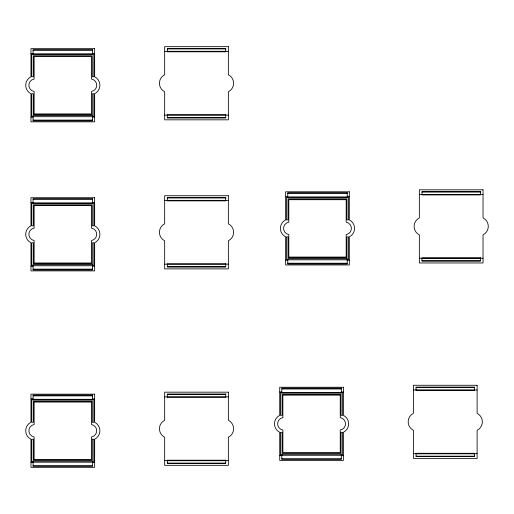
<?xml version="1.0" encoding="UTF-8"?>
<svg xmlns="http://www.w3.org/2000/svg" width="514" height="514" viewBox="0 0 514 514"><rect width="100%" height="100%" fill="white"/><g stroke="black" fill="none" stroke-linecap="round" stroke-linejoin="round"><path stroke-width="0.77" d="M167.301 48.914L225.723 48.914M33.069 50.378L92.546 50.378M167.301 51.278L225.723 51.278M164.673 51.413L167.301 51.413M225.723 51.413L228.357 51.413M30.962 53.405L33.069 53.405M92.546 53.405L94.647 53.405M33.069 53.803L92.546 53.803M33.069 54.195L31.752 54.195L31.752 76.766L33.333 76.766L33.333 55.775L92.282 55.775L92.282 76.766L93.856 76.766L93.856 54.195L92.546 54.195M164.673 115.097L167.301 115.097M225.723 115.097L228.357 115.097M167.301 115.226L225.723 115.226M33.069 116.305L31.752 116.305L31.752 93.734L33.333 93.734L33.333 114.725L92.282 114.725L92.282 93.734L93.856 93.734L93.856 116.305L92.546 116.305M33.069 116.697L92.546 116.697M30.962 117.096L33.069 117.096M92.546 117.096L94.647 117.096M167.301 117.597L225.723 117.597M33.069 120.083L92.546 120.083M421.981 192.043L480.404 192.043M287.75 193.515L347.226 193.515M421.981 194.414L480.404 194.414M419.353 194.543L421.981 194.543M480.404 194.543L483.038 194.543M285.643 196.541L287.75 196.541M347.226 196.541L349.327 196.541M287.75 196.939L347.226 196.939M287.75 197.331L286.433 197.331L286.433 219.896L288.013 219.896L288.013 198.912L346.963 198.912L346.963 219.896L348.537 219.896L348.537 197.331L347.226 197.331M167.301 197.967L225.723 197.967M33.069 199.438L92.546 199.438M167.301 200.338L225.723 200.338M164.673 200.466L167.301 200.466M225.723 200.466L228.357 200.466M30.962 202.465L33.069 202.465M92.546 202.465L94.647 202.465M33.069 202.857L92.546 202.857M33.069 203.255L31.752 203.255L31.752 225.819L33.333 225.819L33.333 204.835L92.282 204.835L92.282 225.819L93.856 225.819L93.856 203.255L92.546 203.255M419.353 258.234L483.038 258.234M421.981 258.362L480.404 258.362M287.75 259.435L286.433 259.435L286.433 236.87L288.013 236.87L288.013 257.861L346.963 257.861L346.963 236.87L348.537 236.87L348.537 259.435L347.226 259.435M287.75 259.833L347.226 259.833M285.643 260.225L287.75 260.225M347.226 260.225L349.327 260.225M421.981 260.733L480.404 260.733M287.75 263.219L347.226 263.219M164.673 264.151L167.301 264.151M225.723 264.151L228.357 264.151M167.301 264.286L225.723 264.286M33.069 265.359L31.752 265.359L31.752 242.794L33.333 242.794L33.333 263.778L92.282 263.778L92.282 242.794L93.856 242.794L93.856 265.359L92.546 265.359M33.069 265.757L92.546 265.757M30.962 266.149L33.069 266.149M92.546 266.149L94.647 266.149M167.301 266.657L225.723 266.657M33.069 269.143L92.546 269.143M416.057 387.498L474.48 387.498M281.826 388.969L341.302 388.969M416.057 389.869L474.48 389.869M413.429 389.998L416.057 389.998M474.48 389.998L477.114 389.998M279.719 391.996L281.826 391.996M341.302 391.996L343.403 391.996M281.826 392.388L341.302 392.388M281.826 392.786L280.509 392.786L280.509 415.351L282.09 415.351L282.09 394.36L341.039 394.36L341.039 415.351L342.62 415.351L342.62 392.786L341.302 392.786M167.301 394.405L225.723 394.405M33.069 395.876L92.546 395.876M167.301 396.776L225.723 396.776M164.673 396.904L167.301 396.904M225.723 396.904L228.357 396.904M30.962 398.903L33.069 398.903M92.546 398.903L94.647 398.903M33.069 399.301L92.546 399.301M33.069 399.693L31.752 399.693L31.752 422.257L33.333 422.257L33.333 401.273L92.282 401.273L92.282 422.257L93.856 422.257L93.856 399.693L92.546 399.693M413.429 453.682L416.057 453.682M474.48 453.682L477.114 453.682M416.057 453.817L474.48 453.817M281.826 454.89L280.509 454.89L280.509 432.325L282.09 432.325L282.09 453.309L341.039 453.309L341.039 432.325L342.62 432.325L342.62 454.89L341.302 454.89M281.826 455.282L341.302 455.282M279.719 455.68L281.826 455.68M341.302 455.68L343.403 455.68M416.057 456.181L474.48 456.181M281.826 458.674L341.302 458.674M164.673 460.595L167.301 460.595M225.723 460.595L228.357 460.595M167.301 460.724L225.723 460.724M33.069 461.797L31.752 461.797L31.752 439.232L33.333 439.232L33.333 460.223L92.282 460.223L92.282 439.232L93.856 439.232L93.856 461.797L92.546 461.797M33.069 462.195L92.546 462.195M30.962 462.587L33.069 462.587M92.546 462.587L94.647 462.587M167.301 463.095L225.723 463.095M33.069 465.581L92.546 465.581M228.357 46.671L164.673 46.671L164.673 74.768A9.477 9.477 0 0 0 164.673 91.743L164.673 119.833L228.357 119.833L228.357 91.743A9.477 9.477 0 0 0 228.357 74.768L228.357 46.671M225.723 48.515L167.301 48.515L167.301 51.805L225.723 51.805L225.723 48.515M94.647 48.669L30.962 48.669L30.962 76.766A9.477 9.477 0 0 0 30.962 93.734L30.962 121.831L94.647 121.831L94.647 93.734A9.477 9.477 0 0 0 94.647 76.766L94.647 48.669M92.546 49.588L33.069 49.588L33.069 54.593L92.546 54.593L92.546 49.588M91.492 56.566L34.123 56.566L34.123 79.021A6.316 6.316 0 0 0 34.123 91.479L34.123 113.935L91.492 113.935L91.492 91.479A6.316 6.316 0 0 0 91.492 79.021L91.492 56.566M225.723 114.699L167.301 114.699L167.301 117.989L225.723 117.989L225.723 114.699M92.546 115.644L33.069 115.644L33.069 120.874L92.546 120.874L92.546 115.644M483.038 189.807L419.353 189.807L419.353 217.904A9.477 9.477 0 0 0 419.353 234.872L419.353 262.969L483.038 262.969L483.038 234.872A9.477 9.477 0 0 0 483.038 217.904L483.038 189.807M480.404 191.651L421.981 191.651L421.981 194.941L480.404 194.941L480.404 191.651M349.327 191.806L285.643 191.806L285.643 219.896A9.477 9.477 0 0 0 285.643 236.87L285.643 264.961L349.327 264.961L349.327 236.87A9.477 9.477 0 0 0 349.327 219.896L349.327 191.806M347.226 192.724L287.75 192.724L287.75 197.723L347.226 197.723L347.226 192.724M228.357 195.731L164.673 195.731L164.673 223.821A9.477 9.477 0 0 0 164.673 240.796L164.673 268.893L228.357 268.893L228.357 240.796A9.477 9.477 0 0 0 228.357 223.821L228.357 195.731M225.723 197.575L167.301 197.575L167.301 200.865L225.723 200.865L225.723 197.575M94.647 197.729L30.962 197.729L30.962 225.819A9.477 9.477 0 0 0 30.962 242.794L30.962 270.884L94.647 270.884L94.647 242.794A9.477 9.477 0 0 0 94.647 225.819L94.647 197.729M92.546 198.648L33.069 198.648L33.069 203.647L92.546 203.647L92.546 198.648M346.173 199.702L288.804 199.702L288.804 222.157A6.316 6.316 0 0 0 288.804 234.609L288.804 257.071L346.173 257.071L346.173 234.609A6.316 6.316 0 0 0 346.173 222.157L346.173 199.702M91.492 205.619L34.123 205.619L34.123 228.081A6.316 6.316 0 0 0 34.123 240.533L34.123 262.995L91.492 262.995L91.492 240.533A6.316 6.316 0 0 0 91.492 228.081L91.492 205.619M480.404 257.835L421.981 257.835L421.981 261.125L480.404 261.125L480.404 257.835M347.226 258.78L287.75 258.78L287.75 264.01L347.226 264.01L347.226 258.78M225.723 263.759L167.301 263.759L167.301 267.049L225.723 267.049L225.723 263.759M92.546 264.704L33.069 264.704L33.069 269.934L92.546 269.934L92.546 264.704M477.114 385.262L413.429 385.262L413.429 413.352A9.477 9.477 0 0 0 413.429 430.327L413.429 458.417L477.114 458.417L477.114 430.327A9.477 9.477 0 0 0 477.114 413.352L477.114 385.262M474.48 387.1L416.057 387.1L416.057 390.389L474.48 390.389L474.48 387.1M343.403 387.254L279.719 387.254L279.719 415.351A9.477 9.477 0 0 0 279.719 432.325L279.719 460.416L343.403 460.416L343.403 432.325A9.477 9.477 0 0 0 343.403 415.351L343.403 387.254M341.302 388.179L281.826 388.179L281.826 393.178L341.302 393.178L341.302 388.179M228.357 392.169L164.673 392.169L164.673 420.266A9.477 9.477 0 0 0 164.673 437.234L164.673 465.331L228.357 465.331L228.357 437.234A9.477 9.477 0 0 0 228.357 420.266L228.357 392.169M225.723 394.013L167.301 394.013L167.301 397.303L225.723 397.303L225.723 394.013M94.647 394.167L30.962 394.167L30.962 422.257A9.477 9.477 0 0 0 30.962 439.232L30.962 467.329L94.647 467.329L94.647 439.232A9.477 9.477 0 0 0 94.647 422.257L94.647 394.167M92.546 395.086L33.069 395.086L33.069 400.085L92.546 400.085L92.546 395.086M340.249 395.15L282.88 395.15L282.88 417.606A6.316 6.316 0 0 0 282.88 430.064L282.88 452.519L340.249 452.519L340.249 430.064A6.316 6.316 0 0 0 340.249 417.606L340.249 395.15M91.492 402.064L34.123 402.064L34.123 424.519A6.316 6.316 0 0 0 34.123 436.971L34.123 459.432L91.492 459.432L91.492 436.971A6.316 6.316 0 0 0 91.492 424.519L91.492 402.064M474.48 453.29L416.057 453.29L416.057 456.58L474.48 456.58L474.48 453.29M341.302 454.235L281.826 454.235L281.826 459.458L341.302 459.458L341.302 454.235M225.723 460.197L167.301 460.197L167.301 463.487L225.723 463.487L225.723 460.197M92.546 461.142L33.069 461.142L33.069 466.371L92.546 466.371L92.546 461.142"/></g></svg>
